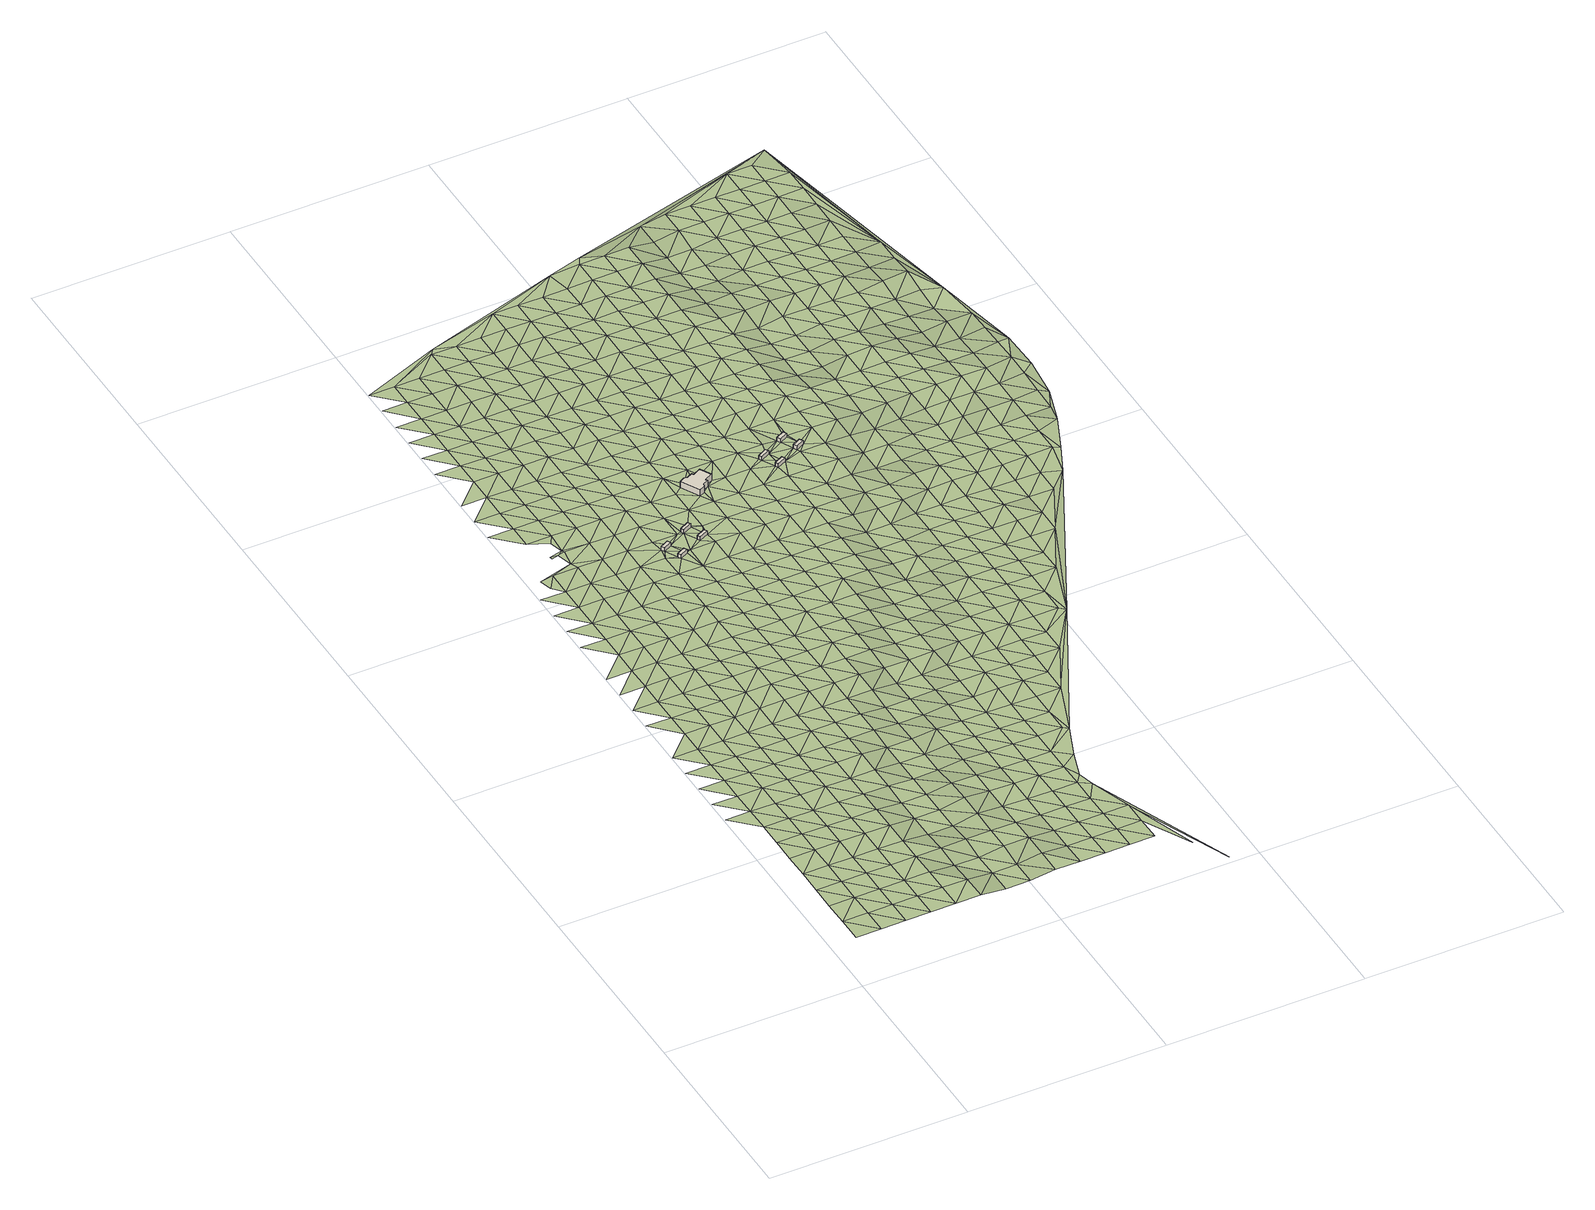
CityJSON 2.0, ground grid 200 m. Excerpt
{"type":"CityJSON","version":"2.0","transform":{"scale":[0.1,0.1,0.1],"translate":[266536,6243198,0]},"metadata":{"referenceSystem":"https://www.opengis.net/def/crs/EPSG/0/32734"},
"CityObjects":{
"building1":{"type":"Building","attributes":{"building":"transportation","building:levels":"1","amenity":"shelter","footprint":{"type":"Polygon"},"plus_code":"C6XCXXXW+XPW","ground_height":2.46,"building_height":4.1,"roof_height":6.56},"geometry":[{"type":"Solid","lod":"1","boundaries":[[[[0,1,2,3]],[[1,4,5,2]],[[4,6,7,5]],[[6,0,3,7]],[[3,2,5,7]],[[6,4,1,0]]]]}]},
"building2":{"type":"Building","attributes":{"building":"transportation","building:levels":"1","amenity":"shelter","footprint":{"type":"Polygon"},"plus_code":"C6XVX7X9+X4W","ground_height":2.47,"building_height":4.1,"roof_height":6.57},"geometry":[{"type":"Solid","lod":"1","boundaries":[[[[8,9,10,11]],[[9,12,13,10]],[[12,14,15,13]],[[14,8,11,15]],[[11,10,13,15]],[[14,12,9,8]]]]}]},
"building3":{"type":"Building","attributes":{"building":"transportation","building:levels":"1","amenity":"shelter","footprint":{"type":"Polygon"},"plus_code":"C7XRXGX8+XWX","ground_height":2.49,"building_height":4.1,"roof_height":6.59},"geometry":[{"type":"Solid","lod":"1","boundaries":[[[[16,17,18,19]],[[17,20,21,18]],[[20,22,23,21]],[[22,16,19,23]],[[19,18,21,23]],[[22,20,17,16]]]]}]},
"building4":{"type":"Building","attributes":{"building":"transportation","building:levels":"1","amenity":"shelter","footprint":{"type":"Polygon"},"plus_code":"C8X6XQX8+X6R","ground_height":2.57,"building_height":4.1,"roof_height":6.67},"geometry":[{"type":"Solid","lod":"1","boundaries":[[[[24,25,26,27]],[[25,28,29,26]],[[28,30,31,29]],[[30,24,27,31]],[[27,26,29,31]],[[30,28,25,24]]]]}]},
"building5":{"type":"Building","attributes":{"building":"train_station","building:levels":"2","footprint":{"type":"Polygon"},"plus_code":"C9XPX5XG+X2X","ground_height":2.86,"building_height":6.9,"roof_height":9.76},"geometry":[{"type":"Solid","lod":"1","boundaries":[[[[32,33,34,35]],[[33,36,37,34]],[[36,38,39,37]],[[38,40,41,39]],[[40,42,43,41]],[[42,44,45,43]],[[44,46,47,45]],[[46,48,49,47]],[[48,50,51,49]],[[50,52,53,51]],[[52,54,55,53]],[[54,32,35,55]],[[35,34,37,39,41,43,45,47,49,51,53,55]],[[54,52,50,48,46,44,42,40,38,36,33,32]]]]}]},
"building6":{"type":"Building","attributes":{"building":"transportation","building:levels":"1","amenity":"shelter","footprint":{"type":"Polygon"},"plus_code":"CHX7X9XV+XGR","ground_height":3.27,"building_height":4.1,"roof_height":7.37},"geometry":[{"type":"Solid","lod":"1","boundaries":[[[[56,57,58,59]],[[57,60,61,58]],[[60,62,63,61]],[[62,56,59,63]],[[59,58,61,63]],[[62,60,57,56]]]]}]},
"building7":{"type":"Building","attributes":{"building":"transportation","building:levels":"1","amenity":"shelter","footprint":{"type":"Polygon"},"plus_code":"CHXMXMX7+XFW","ground_height":3.27,"building_height":4.1,"roof_height":7.37},"geometry":[{"type":"Solid","lod":"1","boundaries":[[[[64,65,66,67]],[[65,68,69,66]],[[68,70,71,69]],[[70,64,67,71]],[[67,66,69,71]],[[70,68,65,64]]]]}]},
"building8":{"type":"Building","attributes":{"building":"transportation","building:levels":"1","amenity":"shelter","footprint":{"type":"Polygon"},"plus_code":"CJXGXVXG+XHX","ground_height":4.14,"building_height":4.1,"roof_height":8.24},"geometry":[{"type":"Solid","lod":"1","boundaries":[[[[72,73,74,75]],[[73,76,77,74]],[[76,78,79,77]],[[78,72,75,79]],[[75,74,77,79]],[[78,76,73,72]]]]}]},
"building9":{"type":"Building","attributes":{"building":"transportation","building:levels":"1","amenity":"shelter","footprint":{"type":"Polygon"},"plus_code":"CJXXX4X6+X4X","ground_height":3.98,"building_height":4.1,"roof_height":8.08},"geometry":[{"type":"Solid","lod":"1","boundaries":[[[[80,81,82,83]],[[81,84,85,82]],[[84,86,87,85]],[[86,80,83,87]],[[83,82,85,87]],[[86,84,81,80]]]]}]},
"terrain1":{"type":"TINRelief","geometry":[{"type":"CompositeSurface","lod":"1","boundaries":[[[88,89,90]],[[91,89,92]],[[89,88,93]],[[94,91,92]],[[89,93,92]],[[94,95,96]],[[93,88,97]],[[95,94,92]],[[98,96,99]],[[93,100,92]],[[95,101,96]],[[100,93,97]],[[98,99,102]],[[103,104,105]],[[96,101,99]],[[106,95,92]],[[106,92,100]],[[105,102,107]],[[108,109,103]],[[101,95,110]],[[102,99,107]],[[111,100,97]],[[95,106,110]],[[103,105,112]],[[113,114,108]],[[107,112,105]],[[101,115,99]],[[116,106,100]],[[110,117,101]],[[118,119,113]],[[111,116,100]],[[108,103,120]],[[99,115,107]],[[103,112,121]],[[101,117,115]],[[110,106,122]],[[108,120,113]],[[123,124,118]],[[103,121,120]],[[116,122,106]],[[112,107,125]],[[126,117,110]],[[124,123,127]],[[125,107,115]],[[118,113,128]],[[116,111,129]],[[122,126,110]],[[121,112,130]],[[113,120,128]],[[130,112,125]],[[123,118,131]],[[115,117,132]],[[133,122,116]],[[134,135,127]],[[126,136,117]],[[121,137,120]],[[128,131,118]],[[133,116,129]],[[115,132,125]],[[137,121,130]],[[117,136,132]],[[138,134,139]],[[127,123,140]],[[120,141,128]],[[126,122,142]],[[123,131,143]],[[122,133,144]],[[130,125,145]],[[138,139,146]],[[141,120,137]],[[127,140,134]],[[136,126,142]],[[123,143,140]],[[125,132,145]],[[122,144,142]],[[131,128,147]],[[133,129,148]],[[149,146,150]],[[147,128,141]],[[151,137,130]],[[134,152,139]],[[145,153,130]],[[131,154,143]],[[132,136,155]],[[144,133,148]],[[134,140,152]],[[148,129,156]],[[142,157,136]],[[137,151,141]],[[158,159,150]],[[131,147,154]],[[151,130,153]],[[132,155,145]],[[136,157,155]],[[146,139,160]],[[144,161,142]],[[152,162,139]],[[143,163,140]],[[147,141,164]],[[154,165,143]],[[148,161,144]],[[153,145,166]],[[167,168,158]],[[139,162,160]],[[151,164,141]],[[169,150,146]],[[140,163,152]],[[157,142,170]],[[143,165,163]],[[166,145,155]],[[154,147,171]],[[161,170,142]],[[153,172,151]],[[173,148,156]],[[146,160,169]],[[174,175,167]],[[164,171,147]],[[176,158,150]],[[162,152,177]],[[172,153,166]],[[178,165,154]],[[155,157,179]],[[148,173,161]],[[163,177,152]],[[173,156,180]],[[170,181,157]],[[151,182,164]],[[176,150,169]],[[183,184,174]],[[171,178,154]],[[167,158,185]],[[155,179,166]],[[151,172,182]],[[157,181,179]],[[162,186,160]],[[170,161,187]],[[177,188,162]],[[163,165,189]],[[174,167,185]],[[190,171,164]],[[158,176,185]],[[191,192,183]],[[178,193,165]],[[161,173,187]],[[186,169,160]],[[172,166,194]],[[162,188,186]],[[190,164,182]],[[181,170,195]],[[165,193,189]],[[166,179,194]],[[177,163,196]],[[180,197,173]],[[187,195,170]],[[198,199,200]],[[183,174,201]],[[178,171,202]],[[172,203,182]],[[185,204,174]],[[171,190,205]],[[200,191,198]],[[206,176,169]],[[188,177,196]],[[207,179,181]],[[169,186,208]],[[163,189,196]],[[203,172,194]],[[193,178,202]],[[173,209,187]],[[174,204,201]],[[171,205,202]],[[181,195,207]],[[176,206,185]],[[210,191,183]],[[206,169,208]],[[209,173,197]],[[186,188,211]],[[190,182,212]],[[179,213,194]],[[203,214,182]],[[215,199,198]],[[195,187,216]],[[210,183,201]],[[188,196,211]],[[213,179,207]],[[189,193,217]],[[218,204,185]],[[198,191,219]],[[205,190,212]],[[202,220,193]],[[212,182,214]],[[216,187,209]],[[221,208,186]],[[222,203,194]],[[185,206,218]],[[195,223,207]],[[224,225,226]],[[191,210,219]],[[193,220,217]],[[221,186,211]],[[222,194,213]],[[227,196,189]],[[205,228,202]],[[229,209,197]],[[223,195,216]],[[230,201,204]],[[214,203,231]],[[215,198,219]],[[218,232,204]],[[212,228,205]],[[206,208,233]],[[213,207,234]],[[235,226,236]],[[208,221,237]],[[189,217,227]],[[203,222,231]],[[238,239,240]],[[201,230,210]],[[220,202,241]],[[242,211,196]],[[204,232,230]],[[234,207,223]],[[233,218,206]],[[216,209,243]],[[235,236,244]],[[233,208,237]],[[228,241,202]],[[209,229,245]],[[238,246,239]],[[225,247,226]],[[211,242,221]],[[248,212,214]],[[222,213,249]],[[231,250,214]],[[242,196,227]],[[251,238,215]],[[223,216,243]],[[247,225,252]],[[249,213,234]],[[209,245,243]],[[246,238,251]],[[253,232,218]],[[217,220,254]],[[219,210,255]],[[212,248,228]],[[244,256,257]],[[230,258,210]],[[241,259,220]],[[248,214,250]],[[215,219,255]],[[236,226,260]],[[221,261,237]],[[222,262,231]],[[253,218,233]],[[247,252,246]],[[217,254,227]],[[223,263,234]],[[260,226,247]],[[255,210,258]],[[220,259,254]],[[221,242,261]],[[222,249,262]],[[251,215,264]],[[241,228,265]],[[245,229,266]],[[263,223,243]],[[251,264,246]],[[236,267,244]],[[232,268,230]],[[250,231,269]],[[270,256,271]],[[232,253,272]],[[228,248,265]],[[273,233,237]],[[227,274,242]],[[264,215,255]],[[267,236,260]],[[261,275,237]],[[269,231,262]],[[276,247,246]],[[259,241,277]],[[249,234,278]],[[245,279,243]],[[232,272,268]],[[274,227,254]],[[263,280,234]],[[258,230,281]],[[250,282,248]],[[271,283,284]],[[273,237,275]],[[265,277,241]],[[279,245,266]],[[256,244,285]],[[253,233,286]],[[247,276,260]],[[242,287,261]],[[249,278,262]],[[276,246,264]],[[288,244,267]],[[282,250,269]],[[234,280,278]],[[289,263,243]],[[230,268,281]],[[274,287,242]],[[256,285,271]],[[254,259,290]],[[286,272,253]],[[291,255,258]],[[248,292,265]],[[283,293,294]],[[285,244,288]],[[286,233,273]],[[259,277,295]],[[289,243,279]],[[267,260,296]],[[275,261,297]],[[269,262,298]],[[292,248,282]],[[254,290,274]],[[280,263,299]],[[260,276,296]],[[291,258,281]],[[259,295,290]],[[287,297,261]],[[262,278,298]],[[283,271,300]],[[264,255,301]],[[268,272,302]],[[277,265,303]],[[304,279,266]],[[293,305,306]],[[263,289,299]],[[288,267,307]],[[275,308,273]],[[282,269,309]],[[300,271,285]],[[272,286,302]],[[265,292,303]],[[287,274,310]],[[296,307,267]],[[255,291,301]],[[297,308,275]],[[298,309,269]],[[283,311,293]],[[276,264,312]],[[268,313,281]],[[295,277,314]],[[280,315,278]],[[316,289,279]],[[305,317,318]],[[290,310,274]],[[299,319,280]],[[273,320,286]],[[311,283,300]],[[268,302,313]],[[314,277,303]],[[304,316,279]],[[321,285,288]],[[276,312,296]],[[322,297,287]],[[292,282,323]],[[278,315,298]],[[288,307,324]],[[312,264,301]],[[308,320,273]],[[282,309,325]],[[280,319,315]],[[305,293,326]],[[299,289,327]],[[317,328,329]],[[310,322,287]],[[281,0,291]],[[285,321,300]],[[295,330,290]],[[286,331,302]],[[292,323,303]],[[311,326,293]],[[321,288,324]],[[313,332,281]],[[295,314,333]],[[282,325,323]],[[316,327,289]],[[307,296,334]],[[335,308,297]],[[309,298,336]],[[331,286,320]],[[337,317,305]],[[330,310,290]],[[338,319,299]],[[281,332,0]],[[334,296,312]],[[295,333,330]],[[322,335,297]],[[336,298,315]],[[311,300,339]],[[340,301,291]],[[302,341,313]],[[314,303,342]],[[304,343,316]],[[337,305,326]],[[327,338,299]],[[324,307,344]],[[345,320,308]],[[309,346,325]],[[0,347,291]],[[339,300,321]],[[331,341,302]],[[303,323,342]],[[348,328,317]],[[332,313,9]],[[344,307,334]],[[308,335,345]],[[291,347,340]],[[346,309,336]],[[349,326,311]],[[350,312,301]],[[314,351,333]],[[322,310,352]],[[315,319,353]],[[327,316,354]],[[348,317,337]],[[310,330,355]],[[0,332,1]],[[338,356,319]],[[332,8,1]],[[320,357,331]],[[325,358,323]],[[339,349,311]],[[332,9,8]],[[341,359,313]],[[351,314,342]],[[359,9,313]],[[316,343,354]],[[321,324,360]],[[312,350,334]],[[335,322,352]],[[315,353,336]],[[324,344,361]],[[320,345,357]],[[350,301,340]],[[358,325,346]],[[310,355,352]],[[319,356,353]],[[0,362,347]],[[328,363,329]],[[364,338,327]],[[328,348,365]],[[1,8,366]],[[367,337,326]],[[360,339,321]],[[333,368,330]],[[341,331,369]],[[323,370,342]],[[349,371,326]],[[360,324,361]],[[1,366,372]],[[351,373,333]],[[354,364,327]],[[344,334,374]],[[375,9,359]],[[336,376,346]],[[369,331,357]],[[370,323,358]],[[345,335,377]],[[355,330,368]],[[347,378,340]],[[378,347,362]],[[338,379,356]],[[367,326,371]],[[334,350,374]],[[333,373,368]],[[352,380,335]],[[336,353,376]],[[366,381,372]],[[348,337,382]],[[359,381,375]],[[383,359,341]],[[384,351,342]],[[343,385,354]],[[381,366,375]],[[378,362,372]],[[364,379,338]],[[349,339,386]],[[344,387,361]],[[357,345,377]],[[358,346,388]],[[339,360,389]],[[377,335,380]],[[369,383,341]],[[384,342,370]],[[328,365,390]],[[382,365,348]],[[340,391,350]],[[355,392,352]],[[353,356,393]],[[382,337,367]],[[372,381,17]],[[374,387,344]],[[376,388,346]],[[371,349,386]],[[373,351,394]],[[395,364,354]],[[17,378,372]],[[339,389,386]],[[391,340,378]],[[392,355,368]],[[356,379,393]],[[360,361,396]],[[357,397,369]],[[381,359,398]],[[399,370,358]],[[383,400,359]],[[351,384,394]],[[395,354,385]],[[350,401,374]],[[380,352,402]],[[353,403,376]],[[387,396,361]],[[397,357,377]],[[358,388,399]],[[24,17,381]],[[25,24,381]],[[378,17,16]],[[379,364,404]],[[365,382,405]],[[378,16,391]],[[401,350,391]],[[400,398,359]],[[402,352,392]],[[403,353,393]],[[390,363,328]],[[367,371,406]],[[407,389,360]],[[368,373,408]],[[383,369,409]],[[410,384,370]],[[381,398,25]],[[386,411,371]],[[394,412,373]],[[364,395,404]],[[387,374,413]],[[393,379,414]],[[380,415,377]],[[388,376,416]],[[405,390,365]],[[396,407,360]],[[369,397,409]],[[417,391,16]],[[399,410,370]],[[367,406,382]],[[368,408,392]],[[17,24,30]],[[406,371,411]],[[413,374,401]],[[404,414,379]],[[373,412,408]],[[415,380,402]],[[416,376,403]],[[386,389,418]],[[400,383,419]],[[394,384,420]],[[30,421,17]],[[403,393,422]],[[393,414,422]],[[25,398,28]],[[423,396,387]],[[397,377,424]],[[388,425,399]],[[395,426,404]],[[407,418,389]],[[409,419,383]],[[410,420,384]],[[382,427,405]],[[428,401,391]],[[428,391,417]],[[402,392,429]],[[430,417,421]],[[423,387,413]],[[424,377,415]],[[425,388,416]],[[30,430,421]],[[431,411,386]],[[432,412,394]],[[414,404,433]],[[30,28,430]],[[427,382,406]],[[392,408,429]],[[434,403,422]],[[397,435,409]],[[400,436,398]],[[410,399,437]],[[418,431,386]],[[400,419,438]],[[420,432,394]],[[416,403,434]],[[430,428,417]],[[390,405,439]],[[396,440,407]],[[441,415,402]],[[396,423,442]],[[436,28,398]],[[435,397,424]],[[425,437,399]],[[406,411,443]],[[413,401,444]],[[405,427,439]],[[428,445,401]],[[436,400,438]],[[429,441,402]],[[419,409,446]],[[412,447,408]],[[431,443,411]],[[396,442,440]],[[28,448,430]],[[432,449,412]],[[363,390,450]],[[418,407,451]],[[423,413,444]],[[415,452,424]],[[420,410,453]],[[409,435,446]],[[401,445,444]],[[410,437,454]],[[455,427,406]],[[430,448,428]],[[408,447,429]],[[416,456,425]],[[439,450,390]],[[412,449,447]],[[441,452,415]],[[448,28,436]],[[431,418,451]],[[419,457,438]],[[443,455,406]],[[416,434,458]],[[407,440,451]],[[410,454,453]],[[459,442,423]],[[432,420,460]],[[437,425,456]],[[457,419,446]],[[428,33,445]],[[439,427,461]],[[435,424,462]],[[429,463,441]],[[423,444,459]],[[452,464,424]],[[458,456,416]],[[444,445,32]],[[449,432,460]],[[455,461,427]],[[465,428,448]],[[463,429,447]],[[420,453,460]],[[443,431,466]],[[428,465,33]],[[445,33,32]],[[440,442,467]],[[435,462,446]],[[438,468,436]],[[437,469,454]],[[451,470,431]],[[424,464,462]],[[438,457,471]],[[472,450,439]],[[452,441,473]],[[444,32,474]],[[442,459,467]],[[437,456,469]],[[436,468,448]],[[431,470,466]],[[461,472,439]],[[468,438,471]],[[441,463,473]],[[455,443,475]],[[451,440,476]],[[447,449,477]],[[446,478,457]],[[460,479,449]],[[480,33,465]],[[481,459,444]],[[464,452,482]],[[453,454,483]],[[444,474,481]],[[456,458,469]],[[476,440,467]],[[446,462,478]],[[469,484,454]],[[363,450,485]],[[486,474,487]],[[461,455,475]],[[465,448,488]],[[463,447,477]],[[443,466,475]],[[472,489,450]],[[449,479,477]],[[473,482,452]],[[490,480,465]],[[491,470,451]],[[457,492,471]],[[453,483,460]],[[493,480,490]],[[448,468,488]],[[454,484,483]],[[486,481,474]],[[464,494,462]],[[476,491,451]],[[492,457,478]],[[467,459,495]],[[496,473,463]],[[486,497,498]],[[459,481,499]],[[464,482,494]],[[500,490,465]],[[472,461,501]],[[502,479,460]],[[486,498,481]],[[475,503,461]],[[488,500,465]],[[496,463,477]],[[504,490,505]],[[469,458,506]],[[466,470,507]],[[495,476,467]],[[462,508,478]],[[468,471,509]],[[491,510,470]],[[495,459,499]],[[492,511,471]],[[460,483,502]],[[489,485,450]],[[482,473,512]],[[506,484,469]],[[461,503,501]],[[508,462,494]],[[466,507,475]],[[513,489,472]],[[468,509,488]],[[505,490,514]],[[470,510,507]],[[509,471,511]],[[512,473,496]],[[500,514,490]],[[477,479,515]],[[516,492,478]],[[506,483,484]],[[481,498,517]],[[502,518,479]],[[491,476,519]],[[481,517,499]],[[520,494,482]],[[505,517,498]],[[472,501,513]],[[476,495,521]],[[516,478,508]],[[522,503,475]],[[500,488,523]],[[477,515,496]],[[479,518,515]],[[520,482,512]],[[510,491,519]],[[511,492,524]],[[514,517,505]],[[483,525,502]],[[475,507,522]],[[476,521,519]],[[509,523,488]],[[495,499,526]],[[508,494,527]],[[489,513,485]],[[492,516,524]],[[525,483,506]],[[528,512,496]],[[517,526,499]],[[527,494,520]],[[501,503,529]],[[530,514,500]],[[531,518,502]],[[522,532,503]],[[523,533,500]],[[496,515,528]],[[534,507,510]],[[535,521,495]],[[536,516,508]],[[511,537,509]],[[519,538,510]],[[524,539,511]],[[502,525,531]],[[520,512,540]],[[526,535,495]],[[503,532,529]],[[536,508,527]],[[500,533,530]],[[534,522,507]],[[513,501,541]],[[517,514,542]],[[509,537,523]],[[510,538,534]],[[537,511,539]],[[540,512,528]],[[485,543,363]],[[519,521,544]],[[545,515,518]],[[546,524,516]],[[518,531,547]],[[541,485,513]],[[526,517,542]],[[548,527,520]],[[501,529,541]],[[535,544,521]],[[546,516,536]],[[530,542,514]],[[532,522,549]],[[515,545,528]],[[533,523,550]],[[525,506,551]],[[458,552,506]],[[518,547,545]],[[520,540,548]],[[553,538,519]],[[539,524,554]],[[522,534,549]],[[523,537,550]],[[526,555,535]],[[531,525,551]],[[544,553,519]],[[554,524,546]],[[556,529,532]],[[536,527,557]],[[540,528,558]],[[64,530,533]],[[485,541,559]],[[555,526,542]],[[527,548,560]],[[534,538,561]],[[562,537,539]],[[551,547,531]],[[532,549,556]],[[550,563,533]],[[558,528,545]],[[56,542,530]],[[564,544,535]],[[546,536,557]],[[538,553,561]],[[527,560,557]],[[562,539,554]],[[65,533,563]],[[65,64,533]],[[57,56,530]],[[529,565,541]],[[564,535,555]],[[64,57,530]],[[566,550,537]],[[567,545,547]],[[548,540,568]],[[565,529,556]],[[540,558,569]],[[570,549,534]],[[571,553,544]],[[546,572,554]],[[534,561,573]],[[574,542,56]],[[537,562,566]],[[547,551,567]],[[559,541,575]],[[542,576,555]],[[560,548,568]],[[571,544,564]],[[572,546,557]],[[568,540,569]],[[57,64,577]],[[563,550,578]],[[534,573,570]],[[551,506,552]],[[575,541,565]],[[576,542,574]],[[65,563,68]],[[577,60,57]],[[579,556,549]],[[558,545,580]],[[559,543,485]],[[545,567,581]],[[578,550,566]],[[64,70,577]],[[561,553,582]],[[560,583,557]],[[562,554,584]],[[553,571,585]],[[572,586,554]],[[60,577,70]],[[556,579,565]],[[587,564,555]],[[580,569,558]],[[559,575,588]],[[579,549,570]],[[576,589,555]],[[583,560,568]],[[545,581,580]],[[68,563,590]],[[573,561,582]],[[582,553,585]],[[590,563,578]],[[554,586,584]],[[574,60,72]],[[591,572,557]],[[566,562,592]],[[589,587,555]],[[576,574,72]],[[60,70,80]],[[575,565,593]],[[571,564,594]],[[568,569,595]],[[70,68,80]],[[591,557,583]],[[567,551,552]],[[573,596,570]],[[578,566,592]],[[593,565,579]],[[562,584,592]],[[589,576,72]],[[595,569,580]],[[60,73,72]],[[588,543,559]],[[60,80,73]],[[594,585,571]],[[581,567,597]],[[586,572,598]],[[68,590,599]],[[596,573,582]],[[594,564,587]],[[80,68,81]],[[600,588,575]],[[601,583,568]],[[81,68,599]],[[572,591,598]],[[570,602,579]],[[581,597,580]],[[593,600,575]],[[595,601,568]],[[72,78,589]],[[590,578,603]],[[602,570,596]],[[592,604,578]],[[597,567,552]],[[605,582,585]],[[606,591,583]],[[584,586,607]],[[80,86,73]],[[585,594,608]],[[598,609,586]],[[81,599,84]],[[587,589,610]],[[579,611,593]],[[590,603,599]],[[612,589,78]],[[580,613,595]],[[73,86,76]],[[600,614,588]],[[578,604,603]],[[601,606,583]],[[582,605,596]],[[584,607,592]],[[78,76,615]],[[579,602,611]],[[605,585,608]],[[586,609,607]],[[613,580,597]],[[614,543,588]],[[76,86,615]],[[587,610,594]],[[598,591,616]],[[610,589,612]],[[78,615,612]],[[601,595,617]],[[84,599,618]],[[606,616,591]],[[602,596,619]],[[593,620,600]],[[621,604,592]],[[613,597,552]],[[611,622,593]],[[618,599,603]],[[595,613,617]],[[623,608,594]],[[624,609,598]],[[625,615,86]],[[605,619,596]],[[592,607,621]],[[84,625,86]],[[615,625,612]],[[626,606,601]],[[593,622,620]],[[623,594,610]],[[616,624,598]],[[627,614,600]],[[611,602,628]],[[617,626,601]],[[625,84,618]],[[629,603,604]],[[619,628,602]],[[621,630,604]],[[605,608,631]],[[606,632,616]],[[609,633,607]],[[634,543,614]],[[600,620,627]],[[608,623,635]],[[624,636,609]],[[637,613,552]],[[638,610,612]],[[639,622,611]],[[629,618,603]],[[625,640,612]],[[626,632,606]],[[604,630,629]],[[631,619,605]],[[633,621,607]],[[613,637,617]],[[628,639,611]],[[631,608,635]],[[609,636,633]],[[610,638,623]],[[641,624,616]],[[614,627,634]],[[638,612,640]],[[620,622,642]],[[617,637,626]],[[616,632,641]],[[618,643,625]],[[644,630,621]],[[622,639,642]],[[618,629,645]],[[646,543,634]],[[628,619,647]],[[623,648,635]],[[649,636,624]],[[619,631,650]],[[644,621,633]],[[627,620,651]],[[640,625,643]],[[652,632,626]],[[623,638,648]],[[649,624,641]],[[643,618,645]],[[639,628,647]],[[619,650,647]],[[651,620,642]],[[626,637,652]],[[631,635,653]],[[630,654,629]],[[630,644,655]],[[656,634,627]],[[640,657,638]],[[633,636,658]],[[637,552,659]],[[648,653,635]],[[636,649,660]],[[661,641,632]],[[651,656,627]],[[657,640,643]],[[632,652,662]],[[630,655,654]],[[663,650,631]],[[642,639,664]],[[665,645,629]],[[647,666,639]],[[636,660,658]],[[667,646,634]],[[638,668,648]],[[644,633,669]],[[631,653,663]],[[661,632,662]],[[664,651,642]],[[649,641,670]],[[656,667,634]],[[668,638,657]],[[664,639,666]],[[629,654,665]],[[647,650,671]],[[645,672,643]],[[669,655,644]],[[669,633,658]],[[653,648,673]],[[670,660,649]],[[652,637,659]],[[663,671,650]],[[670,641,661]],[[643,672,657]],[[673,648,668]],[[665,672,645]],[[656,651,674]],[[675,666,647]],[[659,662,652]],[[654,655,676]],[[651,664,677]],[[663,653,678]],[[671,675,647]],[[655,669,676]],[[667,656,674]],[[679,668,657]],[[658,660,680]],[[651,677,674]],[[678,653,673]],[[660,670,681]],[[664,666,682]],[[661,662,683]],[[684,665,654]],[[657,672,679]],[[671,663,685]],[[658,680,669]],[[675,682,666]],[[654,676,684]],[[660,681,680]],[[673,668,686]],[[661,683,670]],[[663,678,685]],[[683,662,659]],[[646,667,687]],[[688,677,664]],[[552,689,659]],[[674,690,667]],[[686,668,679]],[[672,665,691]],[[669,692,676]],[[682,688,664]],[[665,684,693]],[[675,671,694]],[[678,673,695]],[[696,681,670]],[[685,697,671]],[[692,669,680]],[[674,677,698]],[[672,691,679]],[[673,686,695]],[[696,670,683]],[[665,693,691]],[[675,694,682]],[[676,699,684]],[[671,697,694]],[[688,698,677]],[[678,700,685]],[[699,676,692]],[[687,667,690]],[[701,690,674]],[[702,686,679]],[[680,681,703]],[[678,695,700]],[[681,696,704]],[[688,682,705]],[[693,684,706]],[[698,701,674]],[[702,679,691]],[[707,697,685]],[[683,659,708]],[[682,694,705]],[[706,684,699]],[[681,704,703]],[[692,680,709]],[[685,700,707]],[[698,688,710]],[[695,686,711]],[[683,708,696]],[[701,712,690]],[[686,702,713]],[[693,714,691]],[[699,692,709]],[[705,710,688]],[[715,693,706]],[[680,703,709]],[[697,716,694]],[[700,695,711]],[[712,687,690]],[[707,717,697]],[[711,686,713]],[[691,714,702]],[[718,704,696]],[[714,693,715]],[[698,719,701]],[[694,716,705]],[[697,717,716]],[[698,710,720]],[[721,707,700]],[[706,699,722]],[[696,708,718]],[[709,723,699]],[[659,689,708]],[[702,724,713]],[[703,704,725]],[[698,720,719]],[[721,700,711]],[[712,701,726]],[[710,705,727]],[[702,714,724]],[[699,723,722]],[[717,707,728]],[[715,706,729]],[[703,725,709]],[[727,705,716]],[[704,718,725]],[[687,712,726]],[[701,719,726]],[[707,721,728]],[[710,730,720]],[[731,711,713]],[[724,732,713]],[[706,722,729]],[[714,715,733]],[[734,723,709]],[[730,710,727]],[[716,717,735]],[[689,718,708]],[[711,731,721]],[[728,736,717]],[[731,713,732]],[[709,725,734]],[[719,720,737]],[[714,733,724]],[[726,738,687]],[[733,715,729]],[[716,735,727]],[[717,736,735]],[[737,720,730]],[[728,721,739]],[[722,723,740]],[[734,741,723]],[[726,719,742]],[[732,724,743]],[[744,725,718]],[[739,721,731]],[[727,745,730]],[[742,719,737]],[[718,689,744]],[[743,724,733]],[[723,741,740]],[[746,736,728]],[[747,729,722]],[[744,734,725]],[[687,748,646]],[[727,735,745]],[[749,738,726]],[[732,750,731]],[[739,746,728]],[[742,749,726]],[[750,732,743]],[[722,740,747]],[[737,730,751]],[[729,752,733]],[[753,741,734]],[[745,754,730]],[[735,736,755]],[[756,739,731]],[[746,757,736]],[[758,744,689]],[[753,734,744]],[[751,742,737]],[[733,752,743]],[[749,759,738]],[[751,730,754]],[[756,731,750]],[[752,729,747]],[[735,755,745]],[[736,757,755]],[[760,740,741]],[[687,738,761]],[[741,753,762]],[[753,744,758]],[[746,739,763]],[[750,743,764]],[[756,765,739]],[[749,742,766]],[[754,745,767]],[[740,760,747]],[[742,751,768]],[[743,752,764]],[[741,762,760]],[[757,746,763]],[[755,767,745]],[[739,765,763]],[[759,749,766]],[[756,750,769]],[[742,768,766]],[[753,758,770]],[[754,771,751]],[[764,769,750]],[[770,762,753]],[[752,747,772]],[[767,771,754]],[[760,773,747]],[[755,757,774]],[[738,759,761]],[[765,756,775]],[[763,776,757]],[[768,751,777]],[[752,772,764]],[[766,778,759]],[[775,756,769]],[[747,773,772]],[[755,774,767]],[[760,762,779]],[[757,776,774]],[[771,777,751]],[[762,770,779]],[[763,765,780]],[[768,781,766]],[[769,764,782]],[[780,765,775]],[[771,767,783]],[[784,773,760]],[[777,781,768]],[[772,782,764]],[[785,776,763]],[[767,774,783]],[[784,760,779]],[[759,778,761]],[[778,766,786]],[[780,785,763]],[[777,771,787]],[[775,769,788]],[[789,779,770]],[[781,786,766]],[[782,790,769]],[[791,774,776]],[[773,792,772]],[[783,787,771]],[[773,784,793]],[[788,780,775]],[[776,785,791]],[[788,769,790]],[[784,779,789]],[[761,748,687]],[[794,781,777]],[[772,792,782]],[[786,795,778]],[[773,793,792]],[[774,796,783]],[[794,777,787]],[[793,784,789]],[[797,785,780]],[[791,796,774]],[[795,761,778]],[[798,790,782]],[[797,780,788]],[[786,781,799]],[[787,783,800]],[[781,794,801]],[[782,792,798]],[[789,802,793]],[[796,800,783]],[[802,792,793]],[[803,791,785]],[[795,786,799]],[[781,801,799]],[[785,797,804]],[[805,788,790]],[[790,798,806]],[[791,803,796]],[[794,787,807]],[[803,785,804]],[[800,808,787]],[[795,809,761]],[[797,788,805]],[[792,802,810]],[[798,792,810]],[[805,790,806]],[[801,794,807]],[[809,795,799]],[[807,787,808]],[[800,796,811]],[[810,806,798]],[[812,804,797]],[[796,803,811]],[[797,805,812]],[[801,813,799]],[[806,810,805]],[[809,814,761]],[[804,812,803]],[[808,800,815]],[[813,801,807]],[[805,810,812]],[[811,815,800]],[[803,812,811]],[[816,809,799]],[[808,815,807]],[[816,799,813]],[[814,748,761]],[[815,811,812]],[[813,807,815]],[[814,809,817]],[[816,813,815]],[[809,816,817]],[[812,748,815]],[[816,815,817]],[[817,748,814]],[[748,817,815]]]}]}
},
"vertices":[
[1278,6228,24],[1298,6194,24],[1298,6194,66],[1278,6228,66],[1382,6237,24],[1382,6237,66],[1362,6272,24],[1362,6272,66],
[1361,6070,24],[1381,6036,24],[1381,6036,66],[1361,6070,66],[1464,6079,24],[1464,6079,66],[1445,6114,24],[1445,6114,66],
[1551,6367,25],[1566,6337,25],[1566,6337,66],[1551,6367,66],[1660,6386,25],[1660,6386,66],[1643,6417,25],[1643,6417,66],
[1633,6210,26],[1648,6180,26],[1648,6180,67],[1633,6210,67],[1742,6229,26],[1742,6229,67],[1726,6260,26],[1726,6260,67],
[1839,6921,28],[1940,6728,28],[1940,6728,98],[1839,6921,98],[1993,6756,28],[1993,6756,98],[2007,6789,28],[2007,6789,98],[2058,6816,28],[2058,6816,98],[2051,6836,28],[2051,6836,98],[2131,6879,28],[2131,6879,98],[2070,6992,28],[2070,6992,98],[1991,6951,28],[1991,6951,98],[1978,6969,28],[1978,6969,98],[1927,6943,28],[1927,6943,98],[1891,6950,28],[1891,6950,98],
[2639,6942,33],[2655,6911,33],[2655,6911,74],[2639,6942,74],[2749,6961,33],[2749,6961,74],[2732,6991,33],[2732,6991,74],
[2722,6784,33],[2738,6753,33],[2738,6753,74],[2722,6784,74],[2831,6803,33],[2831,6803,74],[2815,6833,33],[2815,6833,74],
[2897,7081,41],[2916,7045,41],[2916,7045,82],[2897,7081,82],[3001,7090,41],[3001,7090,82],[2982,7126,41],[2982,7126,82],
[2979,6924,40],[2999,6888,40],[2999,6888,81],[2979,6924,81],[3083,6933,40],[3083,6933,81],[3064,6968,40],[3064,6968,81],
[504,595,37],[253,850,33],[253,595,35],[253,1100,32],[504,1100,33],[504,850,34],[253,1350,33],[504,1350,34],[253,1600,36],[755,595,38],[253,1850,37],[504,1850,37],[755,850,36],[504,1600,36],[253,2100,37],[253,2600,30],[2,2600,31],[253,2350,34],[755,1100,34],[504,2100,37],[253,2850,27],[2,2850,28],[755,1350,34],[1005,595,39],[504,2350,34],[253,3100,25],[2,3100,25],[755,1850,36],[1005,850,37],[755,1600,36],[253,3350,23],[2,3350,22],[504,2850,28],[504,2600,30],[1005,1100,35],[253,3600,22],[2,3600,21],[755,2100,35],[1005,1350,34],[253,3845,22],[504,3100,26],[1256,595,38],[755,2350,33],[504,3350,24],[1005,1850,33],[1256,850,37],[253,4105,23],[2,4105,22],[1005,1600,34],[755,2600,30],[2,4355,22],[253,4355,23],[504,3845,23],[755,2850,28],[1256,1350,33],[504,3600,23],[1256,1100,37],[1005,2100,33],[253,4600,24],[755,3100,27],[1507,850,37],[2,4600,23],[253,4850,25],[1005,2600,30],[504,4105,23],[1005,2350,32],[755,3350,26],[1256,1850,31],[1507,595,42],[1256,1600,31],[253,5100,24],[2,4850,23],[504,4600,24],[1507,1100,13],[504,4355,23],[755,3845,24],[1005,2850,29],[755,3600,25],[1256,2100,31],[253,5350,25],[2,5350,25],[504,4850,25],[1507,1350,38],[1005,3100,28],[1256,2350,31],[1758,850,13],[253,5605,25],[2,5605,25],[504,5100,24],[755,4105,24],[1005,3350,28],[1507,1850,12],[1758,595,13],[1507,1600,12],[1256,2600,30],[253,5855,25],[2,5855,26],[504,5350,25],[755,4600,25],[1758,1100,13],[755,4355,24],[1005,3845,27],[1256,2850,31],[253,6105,26],[2,6105,26],[1005,3600,27],[1507,2100,13],[1758,1350,41],[1005,4105,26],[2008,595,13],[253,6355,27],[122,6332,27],[156,6211,26],[504,5855,25],[1256,3350,31],[1507,2350,23],[504,5605,25],[1256,3100,31],[755,5100,25],[1758,1600,13],[755,4850,25],[2008,850,17],[504,6105,26],[1005,4355,27],[1507,2850,32],[1758,1850,13],[1507,2600,31],[475,6428,26],[2008,1100,47],[1256,3845,29],[755,5350,25],[504,6355,26],[1256,3600,30],[1005,4600,28],[1758,2100,13],[2008,1350,46],[2,7105,24],[253,6855,26],[253,7105,26],[1256,4105,28],[1507,3100,32],[2259,595,46],[755,5855,25],[1758,2350,13],[755,5605,24],[1005,5100,26],[2008,1600,59],[2,7355,23],[253,7355,25],[1005,4850,27],[432,6588,26],[357,6594,27],[363,6570,27],[1507,3350,34],[1256,4355,28],[2259,1100,46],[253,7605,24],[2259,850,50],[492,6630,26],[504,6855,27],[1758,2850,13],[2008,1850,62],[1758,2600,13],[504,6605,26],[454,6766,27],[1005,5350,26],[1507,3845,32],[755,6355,26],[253,7855,24],[2,7605,23],[755,6105,25],[1507,3600,33],[504,7105,27],[1256,4600,29],[2008,2100,48],[2259,1350,43],[755,6605,27],[1758,3100,32],[2510,595,42],[504,7355,25],[1005,5855,25],[2008,2350,17],[2,8105,25],[253,8105,25],[1005,5605,25],[1256,5100,27],[1507,4105,30],[1256,4850,28],[755,6855,27],[1758,3350,34],[2259,1850,41],[2510,850,38],[2259,1600,41],[1005,6105,25],[2008,2600,13],[253,8355,27],[2,8355,27],[504,7855,23],[1256,5350,26],[1507,4355,29],[504,7605,23],[2510,1100,35],[1758,3845,34],[1005,6355,26],[2008,2850,13],[253,8600,29],[2,8600,30],[1758,3600,35],[755,7105,27],[1507,4600,29],[2259,2100,43],[2510,1350,32],[504,8105,25],[1005,6605,26],[1256,5605,25],[2008,3100,13],[2760,595,41],[253,8850,30],[2,8850,30],[755,7355,25],[1507,4850,27],[2259,2350,42],[1758,4105,33],[504,8355,26],[1005,6855,27],[1256,5855,24],[2008,3350,13],[2510,1850,30],[2760,850,36],[253,9110,30],[2,9110,30],[2510,1600,32],[1507,5100,27],[755,7855,23],[1758,4355,32],[2259,2850,31],[755,7605,23],[2259,2600,38],[504,8600,29],[2760,1100,33],[253,9360,28],[2,9360,29],[2008,3845,34],[1507,5350,26],[1256,6105,24],[2008,3600,37],[1005,7105,27],[1758,4600,31],[2510,2100,31],[504,8850,31],[2760,1350,32],[755,8105,24],[1256,6605,25],[1507,5605,26],[2259,3100,13],[3011,595,43],[1005,7355,26],[1758,4850,30],[2510,2350,31],[1256,6355,25],[504,9110,30],[755,8355,26],[1256,6855,26],[2259,3350,13],[2008,4355,34],[2760,1850,28],[3011,850,38],[2008,4105,33],[2760,1600,31],[1758,5100,29],[2510,2600,31],[1507,5855,25],[1005,7855,23],[1005,7605,23],[1362,6272,25],[800,9665,30],[3011,1100,34],[504,9360,30],[1445,6114,25],[755,8850,30],[2259,3845,13],[1758,5350,28],[2510,2850,30],[755,8600,28],[1382,6237,25],[2259,3600,13],[1256,7105,27],[1464,6079,25],[2760,2100,27],[2008,4850,34],[1507,6355,25],[3011,1350,31],[2008,4600,34],[1507,6105,25],[755,9110,31],[1758,5605,29],[2510,3100,34],[3262,595,47],[1005,8355,25],[1256,7355,25],[2760,2350,27],[1005,8105,24],[755,9605,30],[1507,6605,26],[2259,4105,36],[3011,1600,29],[2510,3350,24],[3262,850,41],[1256,7605,23],[2008,5100,33],[1758,6105,26],[2760,2600,27],[1758,5855,27],[1507,6855,27],[2259,4355,39],[3011,1850,27],[3262,1100,36],[755,9360,30],[1005,8850,30],[1256,7855,24],[2510,3845,12],[2008,5350,32],[2760,2850,28],[1005,8600,28],[2510,3600,13],[1507,7105,27],[3126,1524,29],[2259,4600,38],[3011,2100,25],[1643,6417,26],[1256,8105,24],[2008,5605,32],[2760,3100,28],[1660,6386,26],[3085,1695,29],[1507,7355,26],[2259,4850,40],[3011,2350,23],[3512,345,58],[1005,9110,31],[1758,6605,27],[2510,4105,13],[1758,6355,26],[1256,8355,25],[2760,3350,31],[3698,3,66],[3173,1968,27],[2259,5100,39],[2008,6105,27],[3011,2600,24],[2008,5855,29],[1005,9360,31],[1507,7855,24],[2510,4355,13],[1507,7605,23],[1256,8600,27],[1758,7105,28],[1758,6855,28],[2259,5350,36],[2760,3845,17],[2008,6355,27],[2760,3600,34],[1005,9605,30],[1507,8105,24],[2510,4600,40],[3011,3100,26],[3011,2850,24],[1256,8850,29],[3262,2350,23],[2259,5605,35],[3312,2314,23],[1758,7355,27],[3011,3350,30],[1256,9110,30],[2510,5100,40],[2760,4105,13],[2510,4850,40],[2008,6605,28],[1507,8600,27],[1758,7605,25],[2259,6105,29],[3262,2600,22],[1507,8355,25],[2259,5855,31],[1256,9360,31],[2760,4355,13],[1891,6950,29],[1507,8850,29],[1758,7855,26],[3011,3845,32],[2510,5350,39],[3011,3600,33],[1993,6756,29],[2008,7105,29],[2760,4600,13],[3262,3100,24],[3262,2850,23],[1507,9855,31],[1978,6969,29],[1927,6943,29],[2259,6355,29],[1256,9605,31],[2058,6816,29],[1758,8105,25],[2510,5605,39],[2007,6789,29],[2760,4850,19],[2008,7605,26],[3011,4105,34],[1991,6951,29],[2070,6992,29],[2008,7355,28],[2259,6605,30],[1507,9360,31],[3262,3350,27],[1507,9110,30],[2051,6836,29],[2131,6879,29],[3512,2850,23],[1758,8600,27],[2760,5100,39],[2510,6105,31],[1758,8355,25],[2510,5855,34],[3011,4355,20],[1507,9605,31],[2259,6855,30],[3262,3845,33],[2760,5350,42],[2259,7105,30],[3262,3600,31],[2008,8105,24],[3011,4600,13],[2008,7855,25],[1758,8850,28],[2510,6355,31],[2760,5605,42],[3512,3100,24],[2259,7355,29],[3011,4850,13],[3262,4105,34],[1758,9360,29],[2510,6855,31],[3512,3350,27],[1758,9110,30],[2510,6605,32],[2008,8600,27],[2259,7605,27],[3011,5100,13],[2760,6105,34],[2008,8355,25],[2760,5855,34],[3262,4355,34],[1758,9605,29],[2510,7105,32],[2206,10090,30],[2259,7855,25],[3512,3845,32],[3011,5350,13],[3512,3600,30],[3262,4600,35],[2008,8850,28],[2760,6355,33],[3763,3350,26],[4070,3792,29],[2259,8105,23],[3011,5605,13],[2510,7355,31],[2008,9110,30],[3262,5100,13],[3512,4105,34],[1758,9855,30],[3262,4850,19],[2259,8355,26],[3011,5855,34],[2760,6605,32],[2510,7605,28],[2008,9360,30],[3011,6105,35],[3763,3600,29],[3512,4600,37],[3512,4355,37],[2259,8850,29],[2510,7855,26],[3262,5350,13],[2259,8600,28],[2732,6991,34],[2008,9605,29],[2760,7105,34],[2760,6855,33],[3011,6355,35],[2259,9110,31],[3763,4105,32],[3763,3845,31],[2510,8355,26],[3512,4850,38],[3262,5855,12],[2510,8105,24],[3262,5605,13],[2760,7605,32],[2008,9855,29],[2760,7355,34],[3011,6605,36],[3512,5100,37],[3262,6105,13],[2259,9360,31],[2760,7855,29],[3763,4355,33],[2510,8600,30],[4014,3845,29],[3512,5350,37],[3011,6855,40],[2259,9605,31],[3763,4600,35],[2510,8850,31],[3262,6605,38],[3262,6355,38],[2760,8355,26],[3763,4850,38],[3512,5855,13],[2760,8105,26],[3512,5605,37],[3011,7605,38],[2510,9110,34],[3011,7355,41],[4014,4105,30],[2259,9855,30],[3011,7105,41],[3763,5100,39],[4014,4355,32],[3262,6855,39],[2760,8600,29],[2510,9605,35],[3512,6105,13],[2510,9360,35],[3011,7855,35],[3763,5350,44],[3262,7105,37],[4014,4600,33],[2510,9855,35],[2760,8850,32],[3512,6605,13],[3512,6355,12],[3011,8355,26],[4014,4850,37],[3763,5855,38],[2510,10105,34],[3011,8105,30],[3763,5605,42],[4264,4355,30],[3262,7605,38],[2760,9110,34],[3262,7355,42],[4014,5100,40],[2760,9360,36],[3512,7105,37],[3763,6105,38],[3512,6855,29],[2554,10185,34],[3011,8850,35],[3262,7855,38],[4014,5350,42],[3011,8600,27],[2760,9605,35],[4264,4600,30],[3262,8105,39],[3763,6605,13],[3763,6355,13],[2760,9855,35],[3512,7355,43],[4014,5855,42],[4515,4850,26],[4014,5605,44],[4264,5100,37],[4264,4850,32],[3262,8355,33],[3011,9360,34],[3763,6855,12],[3011,9110,35],[2760,10105,34],[3512,7605,38],[4014,6105,38],[4264,5350,38],[3262,8600,31],[3763,7105,13],[3512,7855,0],[3011,9855,34],[3262,8850,33],[4014,6355,34],[3011,9605,34],[3512,8105,0],[3763,7355,33],[4264,5855,39],[4264,5605,39],[3262,9110,16],[4515,5100,30],[4014,6605,38],[3512,8355,1],[3763,7605,35],[3262,10360,0],[3262,9360,1],[4956,5535,32],[3011,10105,34],[4014,7105,32],[4264,6105,38],[4014,6855,30],[3512,8850,28],[3763,7855,0],[4515,5350,27],[3512,8600,0],[3262,9605,1],[4264,6355,41],[3763,8105,0],[3262,9855,1],[4014,7355,40],[4515,5855,33],[4515,5605,31],[3512,9110,33],[4264,6605,46],[3763,8355,0],[4766,5350,26],[4515,6105,35],[3512,9360,0],[4014,7855,38],[3262,10105,0],[4014,7605,40],[4264,7105,48],[4264,6855,49],[3763,8850,41],[3763,8600,41],[4766,5605,29],[3512,9855,1],[3512,9605,0],[4014,8105,37],[4515,6605,48],[4515,6355,37],[4264,7355,46],[4766,5855,35],[3512,10105,38],[3763,9110,32],[4014,8355,39],[4515,6855,56],[3763,9360,28],[4264,7855,48],[4264,7605,48],[4515,7105,53],[4766,6105,38],[4014,8850,32],[4014,8600,36],[3763,9605,30],[3512,10360,37],[4264,8105,38],[4766,6605,41],[4766,6355,35],[3763,9855,36],[4515,7355,49],[5017,5855,44],[4014,9110,29],[4264,8355,35],[4766,6855,53],[4709,10736,51],[3763,10105,40],[4515,7605,46],[4014,9605,32],[4766,7105,52],[5017,6105,47],[4014,9360,32],[4264,8850,30],[4515,7855,39],[4264,8600,34],[5083,5816,44],[3763,10360,41],[5017,6605,43],[4264,10610,39],[5017,6355,46],[4515,8355,31],[4766,7355,42],[4515,8105,27],[4014,10105,40],[4264,9110,25],[4014,9855,38],[4766,7605,32],[5222,6143,81],[4264,9360,28],[5017,7105,51],[5017,6855,54],[4515,8850,32],[4766,7855,11],[4515,8600,32],[4264,9605,30],[4014,10360,41],[5267,6355,50],[4766,8105,18],[4264,9855,36],[5017,7355,39],[4515,9110,22],[5267,6605,62],[4766,8355,33],[4264,10105,38],[4515,9360,24],[5017,7855,42],[5350,6536,62],[5017,7605,28],[4766,8600,65],[5267,7105,81],[5267,6855,78],[4515,9605,26],[4264,10360,38],[4766,8850,42],[5017,8105,10],[5267,7355,72],[4515,10105,40],[4766,9110,33],[4515,9855,35],[5387,6947,78],[5017,8600,86],[5017,8355,45],[5267,7855,44],[5267,7605,57],[4766,9605,38],[4766,9360,31],[4515,10360,38],[5379,7357,72],[5017,8850,52],[5185,8242,92],[4766,9855,46],[4515,10610,38],[5017,9110,49],[4766,10105,45],[4766,10360,44]
]}
